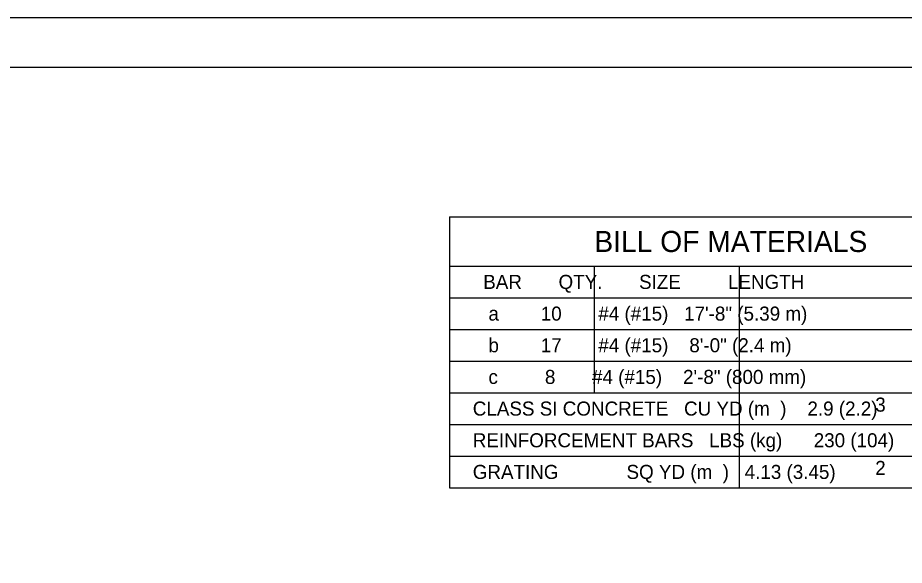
# Model space of a CAD drawing. Extents: x 100793 to 101473, y 99953 to 100393.
# Drawn here: x 101200.2 to 101379.7, y 100282.2 to 100393.1 of the extents above; entities that cross this region are included whole.
import ezdxf

# ---------------------------------------------------------------- set-up
doc = ezdxf.new("R2010")
doc.units = 0
for name, color, linetype in [('Design_PR_Roadway Notes', 7, 'Continuous'), ('Sheets_50 Reference Boundary', 7, 'Continuous'), ('Sheets_General Details', 7, 'Continuous'), ('Sheets_Printer Plotting Border', 7, 'Continuous')]:
    doc.layers.add(name, color=color, linetype=linetype)

msp = doc.modelspace()

# ---------------------------------------------------------------- linework, layer by layer
at = {"layer": 'Design_PR_Roadway Notes'}
for p, q in [((101287.63, 100352.78), (101287.63, 100297.91)), ((101287.63, 100352.78), (101427.5, 100352.78)), ((101287.63, 100342.8), (101427.5, 100342.8)), ((101316.93, 100342.8), (101316.93, 100317.15)), ((101346.24, 100342.8), (101346.24, 100297.91)), ((101287.63, 100336.38), (101427.5, 100336.38)), ((101287.63, 100329.97), (101427.5, 100329.97)), ((101287.63, 100323.56), (101427.5, 100323.56)), ((101287.63, 100317.15), (101427.5, 100317.15)), ((101287.63, 100310.73), (101427.5, 100310.73)), ((101287.63, 100304.32), (101427.5, 100304.32)), ((101287.63, 100297.91), (101427.5, 100297.91))]:
    msp.add_line(p, q, dxfattribs=at)
at = {"layer": 'Sheets_50 Reference Boundary'}
msp.add_lwpolyline([(100833.23, 100383.09), (101463.23, 100383.09), (101463.23, 99983.1), (100833.23, 99983.1)], close=True, dxfattribs=at)
at = {"layer": 'Sheets_General Details'}
msp.add_line((101473.23, 100393.1), (100793.23, 100393.1), dxfattribs=at)
msp.add_lwpolyline([(100833.23, 100383.1), (101463.23, 100383.1), (101463.23, 99963.1), (100833.23, 99963.1)], close=True, dxfattribs=at)
at = {"layer": 'Sheets_Printer Plotting Border'}
msp.add_lwpolyline([(100793.23, 99953.1), (101473.23, 99953.1), (101473.23, 100393.1), (100793.23, 100393.1)], close=True, dxfattribs=at)

# ---------------------------------------------------------------- texts
at = {"layer": 'Design_PR_Roadway Notes'}
for s, height, p in [('BILL OF MATERIALS', 4.275, (101316.94, 100345.65)), ('  BAR       QTY.       SIZE         LENGTH', 2.85, (101292.33, 100338.17)), ('   a        10       #4 (#15)   17\'-8" (5.39 m)', 2.85, (101292.33, 100331.75)), ('   b        17       #4 (#15)    8\'-0" (2.4 m)', 2.85, (101292.33, 100325.34)), ('   c         8       #4 (#15)    2\'-8" (800 mm)', 2.85, (101292.33, 100318.93)), ('3', 2.85, (101373.82, 100313.32)), ('CLASS SI CONCRETE   CU YD (m  )    2.9 (2.2)', 2.85, (101292.33, 100312.52)), ('REINFORCEMENT BARS   LBS (kg)      230 (104)', 2.85, (101292.33, 100306.1)), ('2', 2.85, (101373.82, 100300.49)), ('GRATING             SQ YD (m  )   4.13 (3.45)', 2.85, (101292.33, 100299.69))]:
    msp.add_text(s, height=height, dxfattribs=at).set_placement(p)

doc.saveas('drawing.dxf')
